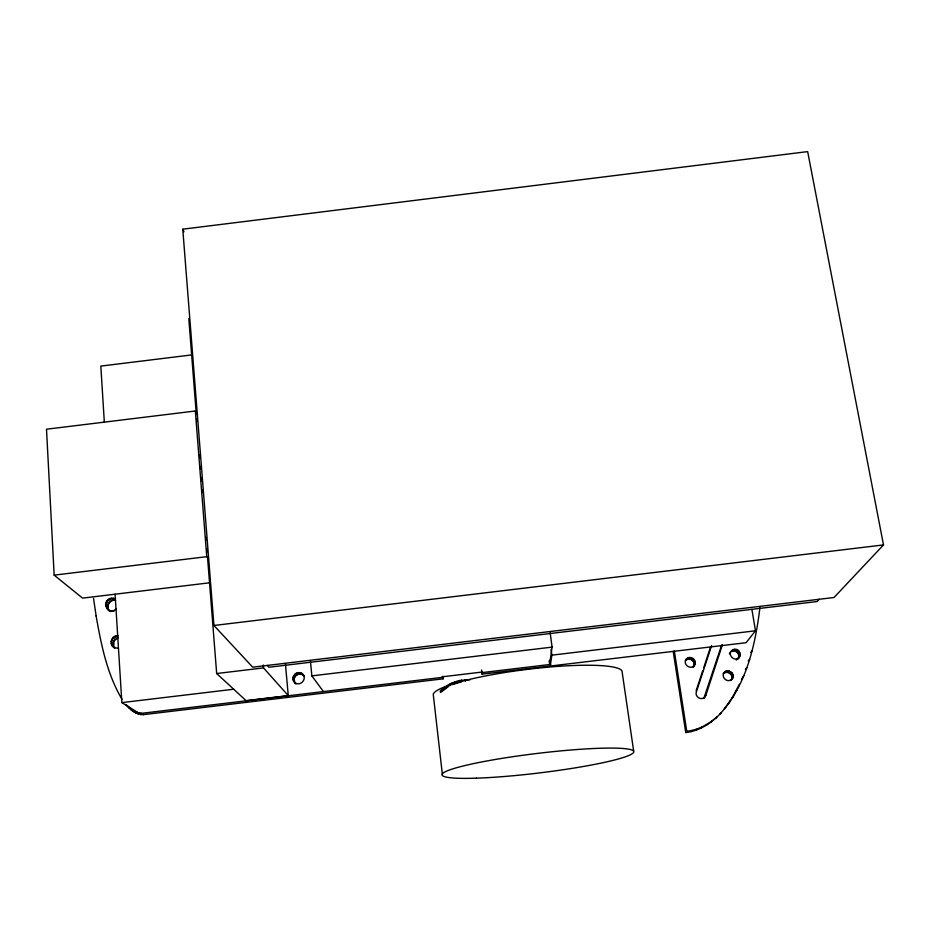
<?xml version="1.0" encoding="UTF-8"?>
<svg xmlns="http://www.w3.org/2000/svg" width="930" height="930" viewBox="0 0 930 930"><rect width="100%" height="100%" fill="white"/><g stroke="black" fill="none" stroke-linecap="round" stroke-linejoin="round"><path stroke-width="1.4" d="M759.926 607.755C755.23 645.304 746.418 685.259 720.029 713.926L721.262 712.601C712.031 722.854 699.686 730.98 685.747 732.538L673.192 651.314M550.165 632.737L552.095 647.117L549.642 663.962L549.258 661.102M551.095 649.407L551.862 655.162L550.235 666.136L549.456 660.381M114.216 610.975L109.926 611.498C105.067 607.371 109.438 599.036 115.529 600.21L113.332 598.292C100.277 596.758 106.927 618.113 116.448 608.58M731.596 679.133C733.596 674.32 726.679 669.937 723.215 673.832C727.202 665.868 738.106 675.552 730.654 680.528L732.875 677.61M738.525 657.719C740.164 653.662 735.351 649.396 731.526 651.5L732.805 649.826C738.583 646.896 742.931 655.673 737.699 659.091L739.838 656.08M693.803 665.845C695.826 661.009 689.002 656.72 685.491 660.579C689.2 652.593 699.837 661.974 692.966 667.217L694.873 664.253M732.805 649.826C726.098 653.244 734.107 662.846 739.013 657.463M111.577 644.885L114.913 648.105C108.275 645.432 111.182 635.085 118.029 635.562M113.797 646.559L113.913 641.061L118.308 637.515L116.111 635.794M722.447 644.664L705.823 695.408L703.871 698.337L721.68 645.002M696.128 690.792L702.859 670.356M703.754 667.624L710.485 647.199M711.636 645.501L696.303 692.071C694.652 696.965 701.743 700.999 704.998 696.93M294.124 678.993C294.798 674.355 301.192 672.285 304.18 676.075C300.471 667.647 287.986 676.424 294.798 682.573L294.124 678.993L292.904 677.493M741.477 679.435L743.884 675.482M725.574 707.707L724.331 709.067L732.27 697.651L739.385 684.271M686.863 659.614L687.886 657.987M688.421 659.079L689.444 657.452M690.188 659.207L691.234 657.58M691.804 659.823L692.862 658.208M693.036 660.951L694.094 659.335M693.861 662.474L694.919 660.87M694.129 664.183L695.198 662.579M724.447 672.285C720.692 676.157 726.086 682.585 730.689 680.097L731.922 679.016M686.503 658.963C682.05 663.509 690.002 670.402 694.024 665.636M729.341 653.837L730.596 652.186M733.073 650.965L734.363 649.291M734.851 651.105L736.153 649.431M736.479 651.709L737.781 650.047M737.723 652.837L739.025 651.174M751.882 609.383L755.497 630.796L746.081 642.711L482.066 674.157L481.589 670.007M704.696 696.837L705.823 695.408M738.56 654.36L739.873 652.709M724.47 672.867L725.714 671.321M738.838 656.069L740.152 654.418M726.144 672.32L727.388 670.763M736.327 660.067L737.641 658.452M727.923 672.46L729.178 670.902M729.434 673.099L730.701 671.541M730.794 674.215L732.073 672.669M750.65 652.453L752.044 650.779M731.631 675.75L732.91 674.204M731.91 677.459L733.2 675.936M685.747 732.538L686.77 731.317C698.046 730.027 708.486 724.47 716.844 716.925L715.647 718.227M748.208 660.974L749.58 659.358M691.048 731.678L692.106 730.445M745.465 669.205L746.825 667.624M696.245 730.108L697.337 728.876M701.232 727.981L702.348 726.725M735.932 691.234L737.246 689.781M819.249 599.257L817.214 601.512L268.921 667.24L267.352 665.427M706.265 725.365L707.404 724.11M732.27 697.651L733.561 696.233M710.938 722.099L712.113 720.808M728.388 703.522L729.655 702.138M883.5 544.922L834.047 597.49L252.704 667.182L213.935 625.483L182.768 229.187L807.659 151.613L883.5 544.922L213.935 625.483M448.539 684.724L440.192 691.06L440.588 692.501L448.888 686.189L448.539 684.724L451.62 683.201L459.92 680.469L470.313 679.691M451.62 683.201L451.957 684.678L461.896 681.644L461.629 680.144M192.173 354.865L100.824 366.095L104.346 422.418M197.555 414.745L195.335 411.002L46.5 429.218L54.161 575.135L82.596 598.13L209.936 582.75M54.161 575.135L206.751 556.675L208.471 558.872M207.681 559.128L216.667 673.529L263.516 667.903L288.277 695.64L246.136 700.674M310.492 661.474L311.841 675.878L552.095 647.117M115.088 594.293L121.865 702.615L233.709 689.235M551.862 655.162L755.497 630.796M442.087 676.831L482.24 672.03M550.769 664.392L481.914 672.623L482.066 674.157M135.815 712.926L125.899 704.603C130.247 709.788 136.303 714.891 143.464 714.647L443.168 678.819L442.866 676.203M117.796 648.198L114.123 647.513M133.688 711.613L141.383 713.345L143.464 714.647M113.332 598.292L115.169 598.955M136.28 712.682L138.396 713.996M131.049 709.857L133.188 711.171M121.865 702.615L139.512 713.566L442.796 677.307L443.168 678.819M138.849 713.298L140.953 714.6M128.491 707.521L130.642 708.846M111.123 643.142L113.355 644.816M111.123 641.223L113.344 642.921M111.681 639.363L113.913 641.061M112.832 637.759L115.053 639.468M114.344 636.573L116.552 638.282M106.625 608.325L110.066 611.475M105.846 606.639L108.089 608.511M105.509 604.791L107.752 606.662M105.846 602.966L108.089 604.86M106.636 601.21L108.88 603.105M108.02 599.827L110.24 601.722M109.635 598.734L111.856 600.652M111.53 598.292L113.739 600.199M216.667 673.529L246.264 700.802M293.578 681.086L295.949 683.922L294.74 682.446C299.565 687.003 307.295 679.609 303.006 674.564M292.962 679.319L294.182 680.818M293.543 675.692L294.764 677.203M294.682 674.18L295.891 675.703M296.193 673.076L297.391 674.61M297.984 672.518L299.169 674.052M299.832 672.646L301.018 674.169M301.634 673.343L302.808 674.866M311.841 675.878L323.059 691.06M122.016 699.279C106.985 673.983 101.138 644.513 96.116 615.881M182.768 229.187L183.977 231.814M441.448 689.862L441.843 691.304M442.831 688.653L443.203 690.106M444.226 687.677L444.598 689.13M445.621 686.584L445.982 688.037M447.028 685.712L447.377 687.177M450.085 683.957L450.422 685.433M453.294 682.539L453.608 684.015M454.851 681.888L455.154 683.364M456.525 681.341L456.828 682.818M458.223 680.9L458.513 682.388M459.92 680.469L460.199 681.957M465.07 679.737L465.325 681.237M96.15 616.044L93.523 598.35M674.355 651.07L686.77 731.317M633.621 750.824L621.972 670.809A95.372 14.124 -7.1 0 0 526.089 669.519A95.372 14.124 -7.1 0 0 433.229 694.152L442.331 774.086M285.405 663.857L288.277 695.64M263.26 665.008L263.516 667.903M188.813 318.734L196.207 412.862M196.66 418.651L196.881 421.557M199.497 454.863L199.729 457.758M200.415 466.442L200.636 469.336M201.322 478.032L201.543 480.926M202.229 489.61L202.449 492.505M205.983 537.4L206.204 540.295M206.89 548.991L207.111 551.885M195.335 411.002L206.751 556.675M108.054 604.419L108.415 610.22M476.311 778.178A96.627 9.812 -6.9 0 0 632.493 753.544A96.627 9.812 -6.9 0 0 505.35 757.834A96.627 9.812 -6.9 0 0 476.311 778.178"/></g></svg>
